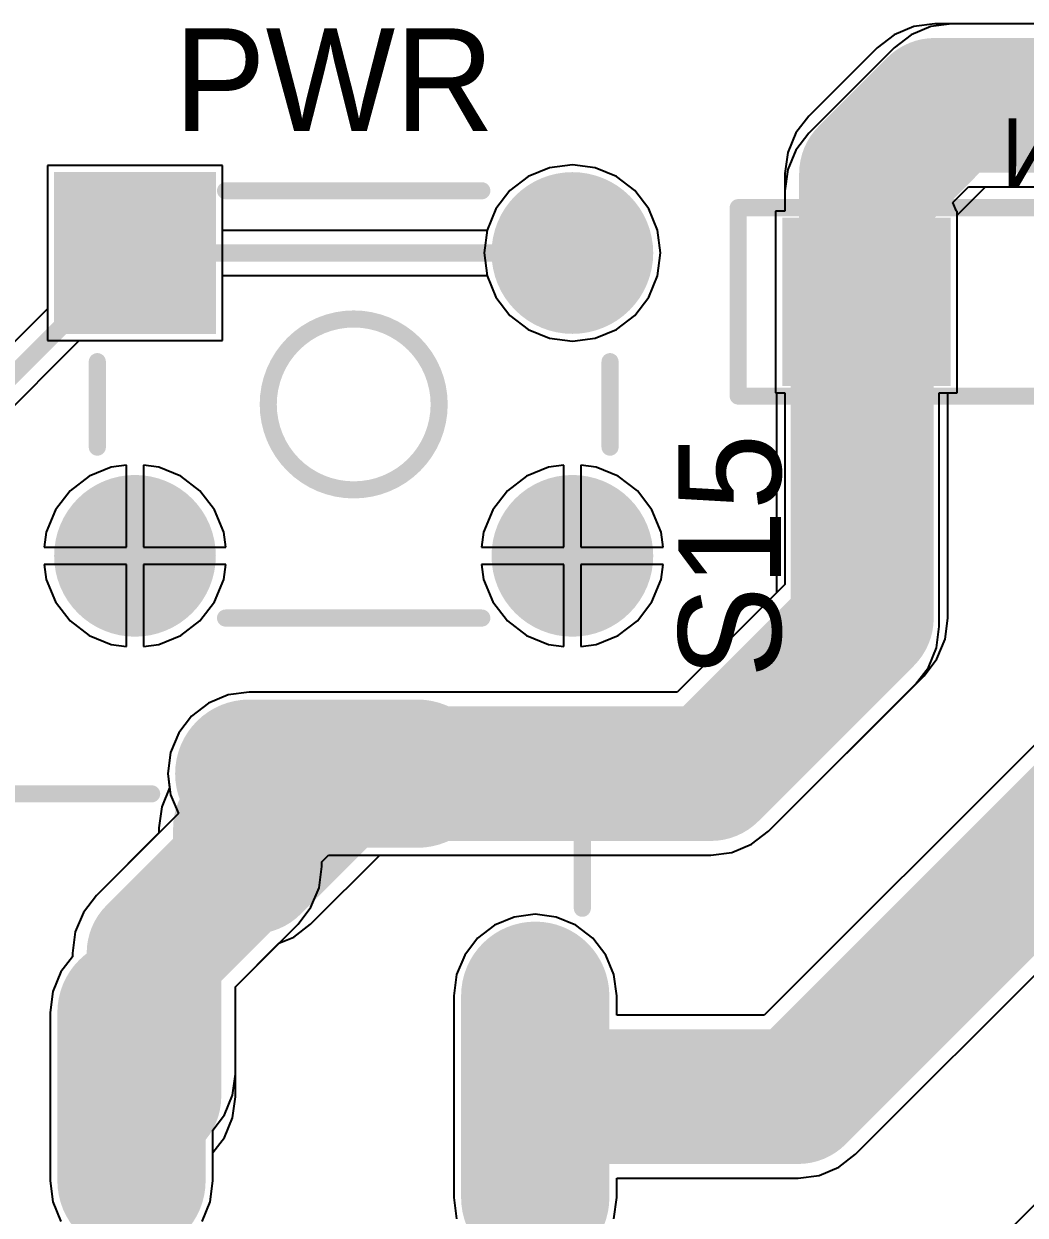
# Model space of a CAD drawing. Header units: millimetres. Extents: x -0.4 to 7.76, y -3.34 to 0.42.
# Drawn here: x 0.275 to 0.861, y -0.732 to -0.035 of the extents above; entities that cross this region are included whole.
import ezdxf

# ---------------------------------------------------------------- set-up
doc = ezdxf.new("R2010")
doc.units = ezdxf.units.MM
doc.header["$MEASUREMENT"] = 0
for name, color, linetype in [('BottomLayer', 5, 'Continuous'), ('BottomOverlay', 54, 'Continuous'), ('BottomSolder', 6, 'Continuous'), ('MultiLayer', 9, 'Continuous'), ('PadHoleLayer', 156, 'Continuous'), ('TopLayer', 1, 'Continuous'), ('TopOverlay', 2, 'Continuous'), ('TopSolder', 216, 'Continuous')]:
    doc.layers.add(name, color=color, linetype=linetype)

# ---------------------------------------------------------------- blocks, each defined once
blk = doc.blocks.new('PTS645SK50LFS_1')
at = {"layer": 'BottomLayer', "const_width": 0.0433071}
for points in [[(0.1062993, 0.0885827, 1), (0.1496063, 0.0885827, 1)], [(-0.1496102, -0.0885827, 1), (-0.1063032, -0.0885827, 1)], [(0.1063032, -0.0885827, 1), (0.1496102, -0.0885827, 1)]]:
    blk.add_lwpolyline(points, format="xyb", close=True, dxfattribs=at)
at = {"layer": 'BottomLayer'}
blk.add_solid([(-0.1712599, 0.0452756), (-0.0846457, 0.0452756), (-0.1712599, 0.1318898), (-0.0846457, 0.1318898)], dxfattribs=at)
at = {"layer": 'BottomSolder', "const_width": 0.0473071}
for points in [[(0.1042993, 0.0885827, 1), (0.1516063, 0.0885827, 1)], [(-0.1516102, -0.0885827, 1), (-0.1043032, -0.0885827, 1)], [(0.1043032, -0.0885827, 1), (0.1516102, -0.0885827, 1)]]:
    blk.add_lwpolyline(points, format="xyb", close=True, dxfattribs=at)
at = {"layer": 'BottomSolder'}
blk.add_solid([(-0.1752599, 0.0412756), (-0.0806457, 0.0412756), (-0.1752599, 0.1358898), (-0.0806457, 0.1358898)], dxfattribs=at)
at = {"layer": 'MultiLayer', "const_width": 0.0433071}
for points in [[(0.1062993, 0.0885827, 1), (0.1496063, 0.0885827, 1)], [(-0.1496102, -0.0885827, 1), (-0.1063032, -0.0885827, 1)], [(0.1063032, -0.0885827, 1), (0.1496102, -0.0885827, 1)]]:
    blk.add_lwpolyline(points, format="xyb", close=True, dxfattribs=at)
at = {"layer": 'MultiLayer'}
blk.add_solid([(-0.1712599, 0.0452756), (-0.0846457, 0.0452756), (-0.1712599, 0.1318898), (-0.0846457, 0.1318898)], dxfattribs=at)
at = {"layer": 'PadHoleLayer', "const_width": 0.019685}
for points in [[(-0.1377953, 0.0885827, 1), (-0.1181103, 0.0885827, 1)], [(0.1181103, 0.0885827, 1), (0.1377953, 0.0885827, 1)], [(-0.1377992, -0.0885827, 1), (-0.1181142, -0.0885827, 1)], [(0.1181142, -0.0885827, 1), (0.1377992, -0.0885827, 1)]]:
    blk.add_lwpolyline(points, format="xyb", close=True, dxfattribs=at)
at = {"layer": 'TopLayer', "const_width": 0.0433071}
for points in [[(0.1062993, 0.0885827, 1), (0.1496063, 0.0885827, 1)], [(-0.1496102, -0.0885827, 1), (-0.1063032, -0.0885827, 1)], [(0.1063032, -0.0885827, 1), (0.1496102, -0.0885827, 1)]]:
    blk.add_lwpolyline(points, format="xyb", close=True, dxfattribs=at)
at = {"layer": 'TopLayer'}
blk.add_solid([(-0.1712599, 0.0452756), (-0.0846457, 0.0452756), (-0.1712599, 0.1318898), (-0.0846457, 0.1318898)], dxfattribs=at)
at = {"layer": 'TopOverlay', "const_width": 0.01}
for points in [[(-0.0749803, 0.1250039), (0.0749803, 0.1250039)], [(-0.1499921, -0.0250079), (-0.1499921, 0.0250079)], [(0.1499921, -0.0250079), (0.1499921, 0.0250079)], [(-0.0749803, -0.1249803), (0.0749803, -0.1249803)]]:
    blk.add_lwpolyline(points, dxfattribs=at)
at = {"layer": 'TopOverlay'}
for points, const_width in [([(-0.0774803, 0.1250039, 1), (-0.0724803, 0.1250039, 1)], 0.005), ([(0.0724803, 0.1250039, 1), (0.0774803, 0.1250039, 1)], 0.005), ([(0.0500157, -1.18e-05, 1), (-0.0499843, -1.18e-05, 1)], 0.01), ([(-0.1524921, 0.0250079, 1), (-0.1474921, 0.0250079, 1)], 0.005), ([(0.1474921, 0.0250079, 1), (0.1524921, 0.0250079, 1)], 0.005), ([(-0.0524843, -1.18e-05, 1), (-0.0474843, -1.18e-05, 1)], 0.005), ([(0.0475157, -1.18e-05, 1), (0.0525157, -1.18e-05, 1)], 0.005), ([(-0.1524921, -0.0250079, 1), (-0.1474921, -0.0250079, 1)], 0.005), ([(0.1474921, -0.0250079, 1), (0.1524921, -0.0250079, 1)], 0.005), ([(-0.0774803, -0.1249803, 1), (-0.0724803, -0.1249803, 1)], 0.005), ([(0.0724803, -0.1249803, 1), (0.0774803, -0.1249803, 1)], 0.005)]:
    blk.add_lwpolyline(points, format="xyb", close=True, dxfattribs=dict(at, const_width=const_width))
at = {"layer": 'TopSolder', "const_width": 0.0473071}
for points in [[(0.1042993, 0.0885827, 1), (0.1516063, 0.0885827, 1)], [(-0.1516102, -0.0885827, 1), (-0.1043032, -0.0885827, 1)], [(0.1043032, -0.0885827, 1), (0.1516102, -0.0885827, 1)]]:
    blk.add_lwpolyline(points, format="xyb", close=True, dxfattribs=at)
at = {"layer": 'TopSolder'}
blk.add_solid([(-0.1752599, 0.0412756), (-0.0806457, 0.0412756), (-0.1752599, 0.1358898), (-0.0806457, 0.1358898)], dxfattribs=at)
blk = doc.blocks.new('PJ_050B_B_20')
at = {"layer": 'BottomLayer', "const_width": 0.0787402}
for points in [[(0.1811015, 0.1633892), (0.0826763, 0.1633892)], [(0.2500009, 0.0334683), (0.2500009, -0.0846419)], [(0.0137789, 0.0236258), (0.0137789, -0.0747994)]]:
    blk.add_lwpolyline(points, dxfattribs=at)
at = {"layer": 'BottomLayer'}
for points, const_width in [([(0.0629913, 0.1633892, 1), (0.1023613, 0.1633892, 1)], 0.0393701), ([(0.1614165, 0.1633892, 1), (0.2007865, 0.1633892, 1)], 0.0393701), ([(0.2303159, 0.0334683, 1), (0.2696859, 0.0334683, 1)], 0.0393701), ([(-0.0059061, 0.0236258, 1), (0.0334639, 0.0236258, 1)], 0.0393701), ([(-0.1811026, -0.0255868, 1), (-0.1220476, -0.0255868, 1)], 0.0590551), ([(-0.0059061, -0.0747994, 1), (0.0334639, -0.0747994, 1)], 0.0393701), ([(0.2303159, -0.0846419, 1), (0.2696859, -0.0846419, 1)], 0.0393701)]:
    blk.add_lwpolyline(points, format="xyb", close=True, dxfattribs=dict(at, const_width=const_width))
at = {"layer": 'BottomOverlay', "const_width": 0.01}
for points in [[(-0.2893691, 0.1515832), (0.0255789, 0.1515832)], [(-0.2893691, -0.2027588), (-0.2893691, 0.1515832)], [(0.2382089, 0.1515832), (0.2775629, 0.1515832)], [(0.2775629, 0.0846332), (0.2775629, 0.1515832)], [(0.2775629, -0.2027588), (0.2775629, -0.1358108)], [(-0.2893691, -0.2027588), (0.2775629, -0.2027588)]]:
    blk.add_lwpolyline(points, dxfattribs=at)
at = {"layer": 'BottomOverlay', "const_width": 0.005}
for points in [[(-0.2918691, 0.1515832, 1), (-0.2868691, 0.1515832, 1)], [(-0.2918691, 0.1515832, 1), (-0.2868691, 0.1515832, 1)], [(0.0230789, 0.1515832, 1), (0.0280789, 0.1515832, 1)], [(0.2357089, 0.1515832, 1), (0.2407089, 0.1515832, 1)], [(0.2750629, 0.1515832, 1), (0.2800629, 0.1515832, 1)], [(0.2750629, 0.1515832, 1), (0.2800629, 0.1515832, 1)], [(0.2750629, 0.0846332, 1), (0.2800629, 0.0846332, 1)], [(0.2750629, -0.1358108, 1), (0.2800629, -0.1358108, 1)], [(-0.2918691, -0.2027588, 1), (-0.2868691, -0.2027588, 1)], [(-0.2918691, -0.2027588, 1), (-0.2868691, -0.2027588, 1)], [(0.2750629, -0.2027588, 1), (0.2800629, -0.2027588, 1)], [(0.2750629, -0.2027588, 1), (0.2800629, -0.2027588, 1)]]:
    blk.add_lwpolyline(points, format="xyb", close=True, dxfattribs=at)
at = {"layer": 'BottomSolder', "const_width": 0.0867402}
for points in [[(0.1811015, 0.1633892), (0.0826763, 0.1633892)], [(0.2500009, 0.0334683), (0.2500009, -0.0846419)], [(0.0137789, 0.0236258), (0.0137789, -0.0747994)]]:
    blk.add_lwpolyline(points, dxfattribs=at)
at = {"layer": 'BottomSolder'}
for points, const_width in [([(0.0609913, 0.1633892, 1), (0.1043613, 0.1633892, 1)], 0.0433701), ([(0.1594165, 0.1633892, 1), (0.2027865, 0.1633892, 1)], 0.0433701), ([(0.2283159, 0.0334683, 1), (0.2716859, 0.0334683, 1)], 0.0433701), ([(-0.0079061, 0.0236258, 1), (0.0354639, 0.0236258, 1)], 0.0433701), ([(-0.1831026, -0.0255868, 1), (-0.1200476, -0.0255868, 1)], 0.0630551), ([(-0.0079061, -0.0747994, 1), (0.0354639, -0.0747994, 1)], 0.0433701), ([(0.2283159, -0.0846419, 1), (0.2716859, -0.0846419, 1)], 0.0433701)]:
    blk.add_lwpolyline(points, format="xyb", close=True, dxfattribs=dict(at, const_width=const_width))
at = {"layer": 'MultiLayer', "const_width": 0.0787402}
for points in [[(0.1811015, 0.1633892), (0.0826763, 0.1633892)], [(0.2500009, 0.0334683), (0.2500009, -0.0846419)], [(0.0137789, 0.0236258), (0.0137789, -0.0747994)]]:
    blk.add_lwpolyline(points, dxfattribs=at)
at = {"layer": 'MultiLayer'}
for points, const_width in [([(0.0629913, 0.1633892, 1), (0.1023613, 0.1633892, 1)], 0.0393701), ([(0.1614165, 0.1633892, 1), (0.2007865, 0.1633892, 1)], 0.0393701), ([(0.2303159, 0.0334683, 1), (0.2696859, 0.0334683, 1)], 0.0393701), ([(-0.0059061, 0.0236258, 1), (0.0334639, 0.0236258, 1)], 0.0393701), ([(-0.1811026, -0.0255868, 1), (-0.1220476, -0.0255868, 1)], 0.0590551), ([(-0.0059061, -0.0747994, 1), (0.0334639, -0.0747994, 1)], 0.0393701), ([(0.2303159, -0.0846419, 1), (0.2696859, -0.0846419, 1)], 0.0393701)]:
    blk.add_lwpolyline(points, format="xyb", close=True, dxfattribs=dict(at, const_width=const_width))
at = {"layer": 'PadHoleLayer'}
for points, const_width in [([(0.077755, 0.178153), (0.1860228, 0.178153), (0.1860228, 0.1486254), (0.077755, 0.1486254)], 0.0098425), ([(0.0088576, 0.0187045), (0.0187002, 0.0187045), (0.0187002, -0.0698781), (0.0088576, -0.0698781)], 0.0295276), ([(0.2450796, 0.0187045), (0.2549222, 0.0187045), (0.2549222, -0.0698781), (0.2450796, -0.0698781)], 0.0295276)]:
    blk.add_lwpolyline(points, close=True, dxfattribs=dict(at, const_width=const_width))
at = {"layer": 'PadHoleLayer', "const_width": 0.035433}
blk.add_lwpolyline([(-0.1692916, -0.0255868, 1), (-0.1338586, -0.0255868, 1)], format="xyb", close=True, dxfattribs=at)
at = {"layer": 'TopLayer', "const_width": 0.0787402}
for points in [[(0.1811015, 0.1633892), (0.0826763, 0.1633892)], [(0.2500009, 0.0334683), (0.2500009, -0.0846419)], [(0.0137789, 0.0236258), (0.0137789, -0.0747994)]]:
    blk.add_lwpolyline(points, dxfattribs=at)
at = {"layer": 'TopLayer'}
for points, const_width in [([(0.0629913, 0.1633892, 1), (0.1023613, 0.1633892, 1)], 0.0393701), ([(0.1614165, 0.1633892, 1), (0.2007865, 0.1633892, 1)], 0.0393701), ([(0.2303159, 0.0334683, 1), (0.2696859, 0.0334683, 1)], 0.0393701), ([(-0.0059061, 0.0236258, 1), (0.0334639, 0.0236258, 1)], 0.0393701), ([(-0.1811026, -0.0255868, 1), (-0.1220476, -0.0255868, 1)], 0.0590551), ([(-0.0059061, -0.0747994, 1), (0.0334639, -0.0747994, 1)], 0.0393701), ([(0.2303159, -0.0846419, 1), (0.2696859, -0.0846419, 1)], 0.0393701)]:
    blk.add_lwpolyline(points, format="xyb", close=True, dxfattribs=dict(at, const_width=const_width))
at = {"layer": 'TopSolder', "const_width": 0.0867402}
for points in [[(0.1811015, 0.1633892), (0.0826763, 0.1633892)], [(0.2500009, 0.0334683), (0.2500009, -0.0846419)], [(0.0137789, 0.0236258), (0.0137789, -0.0747994)]]:
    blk.add_lwpolyline(points, dxfattribs=at)
at = {"layer": 'TopSolder'}
for points, const_width in [([(0.0609913, 0.1633892, 1), (0.1043613, 0.1633892, 1)], 0.0433701), ([(0.1594165, 0.1633892, 1), (0.2027865, 0.1633892, 1)], 0.0433701), ([(0.2283159, 0.0334683, 1), (0.2716859, 0.0334683, 1)], 0.0433701), ([(-0.0079061, 0.0236258, 1), (0.0354639, 0.0236258, 1)], 0.0433701), ([(-0.1831026, -0.0255868, 1), (-0.1200476, -0.0255868, 1)], 0.0630551), ([(-0.0079061, -0.0747994, 1), (0.0354639, -0.0747994, 1)], 0.0433701), ([(0.2283159, -0.0846419, 1), (0.2716859, -0.0846419, 1)], 0.0433701)]:
    blk.add_lwpolyline(points, format="xyb", close=True, dxfattribs=dict(at, const_width=const_width))
blk = doc.blocks.new('JX2_B_32')
at = {"layer": 'BottomLayer', "const_width": 0.0452756}
blk.add_lwpolyline([(0.0523615, -7e-07, 1), (0.0976371, -7e-07, 1)], format="xyb", close=True, dxfattribs=at)
at = {"layer": 'BottomLayer'}
blk.add_solid([(-0.1202763, -0.0452763), (-0.0297251, -0.0452763), (-0.1202763, 0.0452749), (-0.0297251, 0.0452749)], dxfattribs=at)
at = {"layer": 'BottomOverlay', "const_width": 0.01}
for points in [[(-0.1500007, 0.0551173), (0.1499993, 0.0551173)], [(-0.1500007, -0.0551187), (-0.1500007, 0.0551173)], [(0.1499993, -0.0551187), (0.1499993, 0.0551173)], [(-0.1500007, -0.0551187), (0.1499993, -0.0551187)]]:
    blk.add_lwpolyline(points, dxfattribs=at)
at = {"layer": 'BottomOverlay', "const_width": 0.005}
for points in [[(-0.1525007, 0.0551173, 1), (-0.1475007, 0.0551173, 1)], [(-0.1525007, 0.0551173, 1), (-0.1475007, 0.0551173, 1)], [(0.1474993, 0.0551173, 1), (0.1524993, 0.0551173, 1)], [(0.1474993, 0.0551173, 1), (0.1524993, 0.0551173, 1)], [(-0.1525007, -0.0551187, 1), (-0.1475007, -0.0551187, 1)], [(-0.1525007, -0.0551187, 1), (-0.1475007, -0.0551187, 1)], [(0.1474993, -0.0551187, 1), (0.1524993, -0.0551187, 1)], [(0.1474993, -0.0551187, 1), (0.1524993, -0.0551187, 1)]]:
    blk.add_lwpolyline(points, format="xyb", close=True, dxfattribs=at)
at = {"layer": 'BottomSolder', "const_width": 0.0492756}
blk.add_lwpolyline([(0.0503615, -7e-07, 1), (0.0996371, -7e-07, 1)], format="xyb", close=True, dxfattribs=at)
at = {"layer": 'BottomSolder'}
blk.add_solid([(-0.1242763, -0.0492763), (-0.0257251, -0.0492763), (-0.1242763, 0.0492749), (-0.0257251, 0.0492749)], dxfattribs=at)
at = {"layer": 'MultiLayer', "const_width": 0.0452756}
blk.add_lwpolyline([(0.0523615, -7e-07, 1), (0.0976371, -7e-07, 1)], format="xyb", close=True, dxfattribs=at)
at = {"layer": 'MultiLayer'}
blk.add_solid([(-0.1202763, -0.0452763), (-0.0297251, -0.0452763), (-0.1202763, 0.0452749), (-0.0297251, 0.0452749)], dxfattribs=at)
at = {"layer": 'PadHoleLayer', "const_width": 0.0255905}
for points in [[(-0.087796, -7e-07, 1), (-0.0622054, -7e-07, 1)], [(0.062204, -7e-07, 1), (0.0877946, -7e-07, 1)]]:
    blk.add_lwpolyline(points, format="xyb", close=True, dxfattribs=at)
at = {"layer": 'TopLayer', "const_width": 0.0452756}
blk.add_lwpolyline([(0.0523615, -7e-07, 1), (0.0976371, -7e-07, 1)], format="xyb", close=True, dxfattribs=at)
at = {"layer": 'TopLayer'}
blk.add_solid([(-0.1202763, -0.0452763), (-0.0297251, -0.0452763), (-0.1202763, 0.0452749), (-0.0297251, 0.0452749)], dxfattribs=at)
at = {"layer": 'TopSolder', "const_width": 0.0492756}
blk.add_lwpolyline([(0.0503615, -7e-07, 1), (0.0996371, -7e-07, 1)], format="xyb", close=True, dxfattribs=at)
at = {"layer": 'TopSolder'}
blk.add_solid([(-0.1242763, -0.0492763), (-0.0257251, -0.0492763), (-0.1242763, 0.0492749), (-0.0257251, 0.0492749)], dxfattribs=at)

msp = doc.modelspace()

# ---------------------------------------------------------------- linework, layer by layer
at = {"layer": 'BottomLayer'}
for p, q in [((0.7839064, -0.0414095), (0.7740374, -0.0489823)), ((0.7953991, -0.0366491), (0.7839064, -0.0414095)), ((0.8077323, -0.0350254), (0.7953991, -0.0366491)), ((1.0665509, -0.0350254), (0.8077323, -0.0350254)), ((0.7740374, -0.0489823), (0.7340374, -0.0889823)), ((0.7340374, -0.0889823), (0.7264646, -0.0988513)), ((0.7264646, -0.0988513), (0.7217042, -0.110344)), ((0.7217042, -0.110344), (0.7200805, -0.1226772)), ((0.3909606, -0.1179134), (0.2885984, -0.1179134)), ((0.2885984, -0.1179134), (0.2885984, -0.2017124)), ((0.3909606, -0.1559683), (0.3909606, -0.1179134)), ((0.5956851, -0.1174718), (0.5823242, -0.1192308)), ((0.609046, -0.1192308), (0.5956851, -0.1174718)), ((0.5698737, -0.1243879), (0.5591823, -0.1325917)), ((0.5823242, -0.1192308), (0.5698737, -0.1243879)), ((0.6214965, -0.1243879), (0.609046, -0.1192308)), ((0.6321879, -0.1325917), (0.6214965, -0.1243879)), ((0.7200805, -0.1226772), (0.7200805, -0.1445283)), ((0.818271, -0.1395283), (0.8274703, -0.130329)), ((0.8274703, -0.130329), (1.0468129, -0.130329)), ((0.5591823, -0.1325917), (0.5509785, -0.1432831)), ((0.6403917, -0.1432831), (0.6321879, -0.1325917)), ((0.5509785, -0.1432831), (0.5458214, -0.1557336)), ((0.6455488, -0.1557336), (0.6403917, -0.1432831)), ((0.7200805, -0.1445283), (0.714582, -0.1445283)), ((0.714582, -0.1445283), (0.714582, -0.2508275)), ((0.8203421, -0.1445283), (0.818271, -0.1395283)), ((0.8208812, -0.1445283), (0.8203421, -0.1445283)), ((0.8208812, -0.2508275), (0.8208812, -0.1445283)), ((0.5457905, -0.1559683), (0.3909606, -0.1559683)), ((0.5458214, -0.1557336), (0.5457905, -0.1559683)), ((0.6473078, -0.1690945), (0.6455488, -0.1557336)), ((0.6455488, -0.1824554), (0.6473078, -0.1690945)), ((0.3909606, -0.2202756), (0.3909606, -0.1822207)), ((0.3909606, -0.1822207), (0.5457905, -0.1822207)), ((0.5457905, -0.1822207), (0.5458214, -0.1824554)), ((0.5458214, -0.1824554), (0.5509785, -0.1949059)), ((0.6403917, -0.1949059), (0.6455488, -0.1824554)), ((0.5509785, -0.1949059), (0.5591823, -0.2055973)), ((0.6321879, -0.2055973), (0.6403917, -0.1949059)), ((0.2885984, -0.2017124), (0.0684507, -0.4218601)), ((0.5591823, -0.2055973), (0.5698737, -0.2138011)), ((0.6214965, -0.2138011), (0.6321879, -0.2055973)), ((0.5698737, -0.2138011), (0.5823242, -0.2189582)), ((0.609046, -0.2189582), (0.6214965, -0.2138011)), ((0.0908585, -0.4365787), (0.3071616, -0.2202756)), ((0.3071616, -0.2202756), (0.3909606, -0.2202756)), ((0.5823242, -0.2189582), (0.5956851, -0.2207172)), ((0.5956851, -0.2207172), (0.609046, -0.2189582)), ((0.714582, -0.2508275), (0.7200798, -0.2508275)), ((0.7200798, -0.2508275), (0.7200798, -0.3629399)), ((0.8153834, -0.3826779), (0.8153834, -0.2508275)), ((0.8153834, -0.2508275), (0.8208812, -0.2508275)), ((0.3128921, -0.2996962), (0.3017565, -0.3082408)), ((0.3258597, -0.2943249), (0.3128921, -0.2996962)), ((0.3347756, -0.2931511), (0.3258597, -0.2943249)), ((0.3347756, -0.3412599), (0.3347756, -0.2931511)), ((0.3536915, -0.2943249), (0.3447756, -0.2931511)), ((0.3447756, -0.2931511), (0.3447756, -0.3412599)), ((0.3666591, -0.2996962), (0.3536915, -0.2943249)), ((0.3777947, -0.3082408), (0.3666591, -0.2996962)), ((0.5688055, -0.2996962), (0.5576699, -0.3082408)), ((0.5817731, -0.2943249), (0.5688055, -0.2996962)), ((0.590689, -0.2931511), (0.5817731, -0.2943249)), ((0.590689, -0.3412599), (0.590689, -0.2931511)), ((0.6096049, -0.2943249), (0.600689, -0.2931511)), ((0.600689, -0.2931511), (0.600689, -0.3412599)), ((0.6225725, -0.2996962), (0.6096049, -0.2943249)), ((0.6337081, -0.3082408), (0.6225725, -0.2996962)), ((0.3017565, -0.3082408), (0.2932119, -0.3193763)), ((0.3863393, -0.3193763), (0.3777947, -0.3082408)), ((0.5576699, -0.3082408), (0.5491253, -0.3193763)), ((0.6422527, -0.3193763), (0.6337081, -0.3082408)), ((0.2932119, -0.3193763), (0.2878406, -0.332344)), ((0.3917106, -0.332344), (0.3863393, -0.3193763)), ((0.5491253, -0.3193763), (0.543754, -0.332344)), ((0.647624, -0.332344), (0.6422527, -0.3193763)), ((0.2878406, -0.332344), (0.2866668, -0.3412599)), ((0.3928844, -0.3412599), (0.3917106, -0.332344)), ((0.543754, -0.332344), (0.5425802, -0.3412599)), ((0.6487978, -0.3412599), (0.647624, -0.332344)), ((0.2866668, -0.3412599), (0.3347756, -0.3412599)), ((0.3447756, -0.3412599), (0.3928844, -0.3412599)), ((0.5425802, -0.3412599), (0.590689, -0.3412599)), ((0.600689, -0.3412599), (0.6487978, -0.3412599)), ((0.3347756, -0.3512599), (0.2866668, -0.3512599)), ((0.2866668, -0.3512599), (0.2878406, -0.3601758)), ((0.3347756, -0.3993687), (0.3347756, -0.3512599)), ((0.3928844, -0.3512599), (0.3447756, -0.3512599)), ((0.3447756, -0.3512599), (0.3447756, -0.3993687)), ((0.3917106, -0.3601758), (0.3928844, -0.3512599)), ((0.590689, -0.3512599), (0.5425802, -0.3512599)), ((0.5425802, -0.3512599), (0.543754, -0.3601758)), ((0.590689, -0.3993687), (0.590689, -0.3512599)), ((0.6487978, -0.3512599), (0.600689, -0.3512599)), ((0.600689, -0.3512599), (0.600689, -0.3993687)), ((0.647624, -0.3601758), (0.6487978, -0.3512599)), ((0.2878406, -0.3601758), (0.2932119, -0.3731435)), ((0.3863393, -0.3731435), (0.3917106, -0.3601758)), ((0.543754, -0.3601758), (0.5491253, -0.3731435)), ((0.6422527, -0.3731435), (0.647624, -0.3601758)), ((0.7200798, -0.3629399), (0.6569703, -0.4260494)), ((0.2932119, -0.3731435), (0.3017565, -0.384279)), ((0.3777947, -0.384279), (0.3863393, -0.3731435)), ((0.5491253, -0.3731435), (0.5576699, -0.384279)), ((0.6337081, -0.384279), (0.6422527, -0.3731435)), ((0.8137597, -0.3950111), (0.8153834, -0.3826779)), ((0.3017565, -0.384279), (0.3128921, -0.3928236)), ((0.3666591, -0.3928236), (0.3777947, -0.384279)), ((0.5576699, -0.384279), (0.5688055, -0.3928236)), ((0.6225725, -0.3928236), (0.6337081, -0.384279)), ((0.3128921, -0.3928236), (0.3258597, -0.3981949)), ((0.3536915, -0.3981949), (0.3666591, -0.3928236)), ((0.5688055, -0.3928236), (0.5817731, -0.3981949)), ((0.6096049, -0.3981949), (0.6225725, -0.3928236)), ((0.8089993, -0.4065038), (0.8137597, -0.3950111)), ((0.3258597, -0.3981949), (0.3347756, -0.3993687)), ((0.3447756, -0.3993687), (0.3536915, -0.3981949)), ((0.5817731, -0.3981949), (0.590689, -0.3993687)), ((0.600689, -0.3993687), (0.6096049, -0.3981949)), ((0.8014265, -0.4163728), (0.8089993, -0.4065038)), ((0.7104032, -0.5073961), (0.8014265, -0.4163728)), ((0.3942965, -0.4276731), (0.3828038, -0.4324335)), ((0.4066297, -0.4260494), (0.3942965, -0.4276731)), ((0.6569703, -0.4260494), (0.4066297, -0.4260494)), ((0.3828038, -0.4324335), (0.3729348, -0.4400063)), ((0.3729348, -0.4400063), (0.365362, -0.4498753)), ((0.365362, -0.4498753), (0.3606016, -0.461368)), ((0.8700805, -0.4529392), (0.7079943, -0.6150254)), ((0.3606016, -0.461368), (0.3589779, -0.4737012)), ((0.3589779, -0.4737012), (0.3600657, -0.4819641)), ((0.3600657, -0.4819641), (0.3554441, -0.4931218)), ((0.3554441, -0.4931218), (0.3538204, -0.505455)), ((0.3538204, -0.5083333), (0.3171902, -0.5449635)), ((0.3538204, -0.505455), (0.3538204, -0.5083333)), ((0.7005342, -0.5149689), (0.7104032, -0.5073961)), ((0.7614272, -0.6963721), (0.9514272, -0.5063721)), ((0.6890415, -0.5197293), (0.7005342, -0.5149689)), ((0.449124, -0.525193), (0.452964, -0.521353)), ((0.452964, -0.521353), (0.6767083, -0.521353)), ((0.6767083, -0.521353), (0.6890415, -0.5197293)), ((0.4475004, -0.5404045), (0.449124, -0.5280713)), ((0.449124, -0.5280713), (0.449124, -0.525193)), ((0.4427399, -0.5518972), (0.4475004, -0.5404045)), ((0.3171902, -0.5449635), (0.3096174, -0.5548325)), ((0.3096174, -0.5548325), (0.304857, -0.5663252)), ((0.4351671, -0.5617662), (0.4427399, -0.5518972)), ((0.5739543, -0.5559703), (0.5616211, -0.557594)), ((0.5862875, -0.557594), (0.5739543, -0.5559703)), ((0.3985369, -0.5983964), (0.4351671, -0.5617662)), ((0.5501284, -0.5623544), (0.5402594, -0.5699272)), ((0.5616211, -0.557594), (0.5501284, -0.5623544)), ((0.5977802, -0.5623544), (0.5862875, -0.557594)), ((0.6076492, -0.5699272), (0.5977802, -0.5623544)), ((0.304857, -0.5663252), (0.3032333, -0.5786584)), ((0.5402594, -0.5699272), (0.5326866, -0.5797962)), ((0.615222, -0.5797962), (0.6076492, -0.5699272)), ((0.3032333, -0.5808176), (0.2964646, -0.5896387)), ((0.3032333, -0.5786584), (0.3032333, -0.5808176)), ((0.5326866, -0.5797962), (0.5279262, -0.5912889)), ((0.6199824, -0.5912889), (0.615222, -0.5797962)), ((0.2964646, -0.5896387), (0.2917042, -0.6011314)), ((0.5279262, -0.5912889), (0.5263025, -0.6036221)), ((0.6216061, -0.6036221), (0.6199824, -0.5912889)), ((0.3985369, -0.6495244), (0.3985369, -0.5983964)), ((0.2917042, -0.6011314), (0.2900805, -0.6134646)), ((0.5263025, -0.6036221), (0.5263025, -0.7217323)), ((0.6216061, -0.6150254), (0.6216061, -0.6036221)), ((0.2900805, -0.6134646), (0.2900805, -0.7118898)), ((0.7079943, -0.6150254), (0.6216061, -0.6150254)), ((0.3969132, -0.6618576), (0.3985369, -0.6495244)), ((0.9384505, -0.6533957), (0.7894213, -0.802425)), ((0.3921528, -0.6733503), (0.3969132, -0.6618576)), ((0.3853841, -0.6821714), (0.3921528, -0.6733503)), ((0.3853841, -0.7118898), (0.3853841, -0.6821714)), ((0.7515582, -0.7039449), (0.7614272, -0.6963721)), ((0.6216061, -0.7217323), (0.6216061, -0.710329)), ((0.6216061, -0.710329), (0.7277323, -0.710329)), ((0.7277323, -0.710329), (0.7400655, -0.7087053)), ((0.7400655, -0.7087053), (0.7515582, -0.7039449)), ((0.2900805, -0.7118898), (0.2917042, -0.724223)), ((0.3837604, -0.724223), (0.3853841, -0.7118898)), ((0.2917042, -0.724223), (0.2964646, -0.7357157)), ((0.379, -0.7357157), (0.3837604, -0.724223)), ((0.5263025, -0.7217323), (0.5279262, -0.7340655)), ((0.6199824, -0.7340655), (0.6216061, -0.7217323))]:
    msp.add_line(p, q, dxfattribs=at)
for points, const_width in [([(0.7677323, -0.1226772), (0.8077323, -0.0826772)], 0.0787402), ([(0.8077323, -0.0826772), (1.0665509, -0.0826772)], 0.0787402), ([(0.7677323, -0.2076765), (0.7677323, -0.1226772)], 0.0787402), ([(0.0777323, -0.4311417), (0.3397795, -0.1690945)], 0.01), ([(0.3397795, -0.1690945), (0.5956851, -0.1690945)], 0.01), ([(0.7677316, -0.2076772), (0.7677323, -0.2076765)], 0.0787402), ([(0.7677316, -0.3826779), (0.7677316, -0.2076772)], 0.0787402), ([(0.6767083, -0.4737012), (0.7677316, -0.3826779)], 0.0787402), ([(0.4014722, -0.505455), (0.433226, -0.4737012)], 0.0787402), ([(0.433226, -0.4737012), (0.4558423, -0.4737012)], 0.0787402), ([(0.4558423, -0.4737012), (0.6767083, -0.4737012)], 0.0787402), ([(0.7277323, -0.6626772), (0.9177323, -0.4726772)], 0.0787402), ([(0.4014722, -0.5280713), (0.4014722, -0.505455)], 0.0787402), ([(0.3508851, -0.5786584), (0.4014722, -0.5280713)], 0.0787402), ([(0.3508851, -0.6495244), (0.3508851, -0.5786584)], 0.0787402), ([(0.3377323, -0.6626772), (0.3508851, -0.6495244)], 0.0787402), ([(0.5739543, -0.6626772), (0.7277323, -0.6626772)], 0.0787402)]:
    msp.add_lwpolyline(points, dxfattribs=dict(at, const_width=const_width))
for points, const_width in [([(0.7880473, -0.0826772, 1), (0.8274173, -0.0826772, 1)], 0.0393701), ([(0.7880473, -0.0826772, 1), (0.8274173, -0.0826772, 1)], 0.0393701), ([(0.7480473, -0.1226772, 1), (0.7874173, -0.1226772, 1)], 0.0393701), ([(0.7480473, -0.1226772, 1), (0.7874173, -0.1226772, 1)], 0.0393701), ([(0.3372795, -0.1690945, 1), (0.3422795, -0.1690945, 1)], 0.005), ([(0.3372795, -0.1690945, 1), (0.3422795, -0.1690945, 1)], 0.005), ([(0.5931851, -0.1690945, 1), (0.5981851, -0.1690945, 1)], 0.005), ([(0.7480466, -0.2076772, 1), (0.7874166, -0.2076772, 1)], 0.0393701), ([(0.7480466, -0.2076772, 1), (0.7874166, -0.2076772, 1)], 0.0393701), ([(0.7480473, -0.2076765, 1), (0.7874173, -0.2076765, 1)], 0.0393701), ([(0.7480473, -0.2076765, 1), (0.7874173, -0.2076765, 1)], 0.0393701), ([(0.7480466, -0.3826779, 1), (0.7874166, -0.3826779, 1)], 0.0393701), ([(0.7480466, -0.3826779, 1), (0.7874166, -0.3826779, 1)], 0.0393701), ([(0.413541, -0.4737012, 1), (0.452911, -0.4737012, 1)], 0.0393701), ([(0.413541, -0.4737012, 1), (0.452911, -0.4737012, 1)], 0.0393701), ([(0.4361573, -0.4737012, 1), (0.4755273, -0.4737012, 1)], 0.0393701), ([(0.4361573, -0.4737012, 1), (0.4755273, -0.4737012, 1)], 0.0393701), ([(0.6570233, -0.4737012, 1), (0.6963933, -0.4737012, 1)], 0.0393701), ([(0.6570233, -0.4737012, 1), (0.6963933, -0.4737012, 1)], 0.0393701), ([(0.3817872, -0.505455, 1), (0.4211572, -0.505455, 1)], 0.0393701), ([(0.3817872, -0.505455, 1), (0.4211572, -0.505455, 1)], 0.0393701), ([(0.3817872, -0.5280713, 1), (0.4211572, -0.5280713, 1)], 0.0393701), ([(0.3817872, -0.5280713, 1), (0.4211572, -0.5280713, 1)], 0.0393701), ([(0.3312001, -0.5786584, 1), (0.3705701, -0.5786584, 1)], 0.0393701), ([(0.3312001, -0.5786584, 1), (0.3705701, -0.5786584, 1)], 0.0393701), ([(0.3312001, -0.6495244, 1), (0.3705701, -0.6495244, 1)], 0.0393701), ([(0.3312001, -0.6495244, 1), (0.3705701, -0.6495244, 1)], 0.0393701), ([(0.3180473, -0.6626772, 1), (0.3574173, -0.6626772, 1)], 0.0393701), ([(0.5542693, -0.6626772, 1), (0.5936393, -0.6626772, 1)], 0.0393701), ([(0.7080473, -0.6626772, 1), (0.7474173, -0.6626772, 1)], 0.0393701), ([(0.7080473, -0.6626772, 1), (0.7474173, -0.6626772, 1)], 0.0393701)]:
    msp.add_lwpolyline(points, format="xyb", close=True, dxfattribs=dict(at, const_width=const_width))
at = {"layer": 'TopLayer'}
for p, q in [((0.7939064, -0.0414095), (0.7840374, -0.0489823)), ((0.8053991, -0.0366491), (0.7939064, -0.0414095)), ((0.8177323, -0.0350254), (0.8053991, -0.0366491)), ((1.0665509, -0.0350254), (0.8177323, -0.0350254)), ((0.7840374, -0.0489823), (0.7340374, -0.0989823)), ((0.7340374, -0.0989823), (0.7264646, -0.1088513)), ((0.7264646, -0.1088513), (0.7217042, -0.120344)), ((0.3909606, -0.1179134), (0.2885984, -0.1179134)), ((0.2885984, -0.1179134), (0.2885984, -0.2202756)), ((0.3909606, -0.2202756), (0.3909606, -0.1179134)), ((0.5956851, -0.1174718), (0.5823242, -0.1192308)), ((0.609046, -0.1192308), (0.5956851, -0.1174718)), ((0.5698737, -0.1243879), (0.5591823, -0.1325917)), ((0.5823242, -0.1192308), (0.5698737, -0.1243879)), ((0.6214965, -0.1243879), (0.609046, -0.1192308)), ((0.6321879, -0.1325917), (0.6214965, -0.1243879)), ((0.7217042, -0.120344), (0.7200805, -0.1326772)), ((0.8208812, -0.1469181), (0.8374703, -0.130329)), ((0.8374703, -0.130329), (1.0468129, -0.130329)), ((0.5591823, -0.1325917), (0.5509785, -0.1432831)), ((0.6403917, -0.1432831), (0.6321879, -0.1325917)), ((0.7200805, -0.1326772), (0.7200805, -0.1445283)), ((0.5509785, -0.1432831), (0.5458214, -0.1557336)), ((0.6455488, -0.1557336), (0.6403917, -0.1432831)), ((0.7200805, -0.1445283), (0.714582, -0.1445283)), ((0.714582, -0.1445283), (0.714582, -0.2508275)), ((0.8208812, -0.2508275), (0.8208812, -0.1469181)), ((0.5458214, -0.1557336), (0.5440624, -0.1690945)), ((0.6473078, -0.1690945), (0.6455488, -0.1557336)), ((0.5440624, -0.1690945), (0.5458214, -0.1824554)), ((0.6455488, -0.1824554), (0.6473078, -0.1690945)), ((0.5458214, -0.1824554), (0.5509785, -0.1949059)), ((0.6403917, -0.1949059), (0.6455488, -0.1824554)), ((0.5509785, -0.1949059), (0.5591823, -0.2055973)), ((0.6321879, -0.2055973), (0.6403917, -0.1949059)), ((0.5591823, -0.2055973), (0.5698737, -0.2138011)), ((0.6214965, -0.2138011), (0.6321879, -0.2055973)), ((0.5698737, -0.2138011), (0.5823242, -0.2189582)), ((0.609046, -0.2189582), (0.6214965, -0.2138011)), ((0.2885984, -0.2202756), (0.3909606, -0.2202756)), ((0.5823242, -0.2189582), (0.5956851, -0.2207172)), ((0.5956851, -0.2207172), (0.609046, -0.2189582)), ((0.714582, -0.2508275), (0.7150805, -0.2508275)), ((0.7150805, -0.2508275), (0.7150805, -0.3679392)), ((0.8103841, -0.3876772), (0.8103841, -0.2508275)), ((0.8103841, -0.2508275), (0.8208812, -0.2508275)), ((0.3128921, -0.2996962), (0.3017565, -0.3082408)), ((0.3258597, -0.2943249), (0.3128921, -0.2996962)), ((0.3347756, -0.2931511), (0.3258597, -0.2943249)), ((0.3347756, -0.3412599), (0.3347756, -0.2931511)), ((0.3536915, -0.2943249), (0.3447756, -0.2931511)), ((0.3447756, -0.2931511), (0.3447756, -0.3412599)), ((0.3666591, -0.2996962), (0.3536915, -0.2943249)), ((0.3777947, -0.3082408), (0.3666591, -0.2996962)), ((0.5688055, -0.2996962), (0.5576699, -0.3082408)), ((0.5817731, -0.2943249), (0.5688055, -0.2996962)), ((0.590689, -0.2931511), (0.5817731, -0.2943249)), ((0.590689, -0.3412599), (0.590689, -0.2931511)), ((0.6096049, -0.2943249), (0.600689, -0.2931511)), ((0.600689, -0.2931511), (0.600689, -0.3412599)), ((0.6225725, -0.2996962), (0.6096049, -0.2943249)), ((0.6337081, -0.3082408), (0.6225725, -0.2996962)), ((0.3017565, -0.3082408), (0.2932119, -0.3193763)), ((0.3863393, -0.3193763), (0.3777947, -0.3082408)), ((0.5576699, -0.3082408), (0.5491253, -0.3193763)), ((0.6422527, -0.3193763), (0.6337081, -0.3082408)), ((0.2932119, -0.3193763), (0.2878406, -0.332344)), ((0.3917106, -0.332344), (0.3863393, -0.3193763)), ((0.5491253, -0.3193763), (0.543754, -0.332344)), ((0.647624, -0.332344), (0.6422527, -0.3193763)), ((0.2878406, -0.332344), (0.2866668, -0.3412599)), ((0.3928844, -0.3412599), (0.3917106, -0.332344)), ((0.543754, -0.332344), (0.5425802, -0.3412599)), ((0.6487978, -0.3412599), (0.647624, -0.332344)), ((0.2866668, -0.3412599), (0.3347756, -0.3412599)), ((0.3447756, -0.3412599), (0.3928844, -0.3412599)), ((0.5425802, -0.3412599), (0.590689, -0.3412599)), ((0.600689, -0.3412599), (0.6487978, -0.3412599)), ((0.3347756, -0.3512599), (0.2866668, -0.3512599)), ((0.2866668, -0.3512599), (0.2878406, -0.3601758)), ((0.3347756, -0.3993687), (0.3347756, -0.3512599)), ((0.3928844, -0.3512599), (0.3447756, -0.3512599)), ((0.3447756, -0.3512599), (0.3447756, -0.3993687)), ((0.3917106, -0.3601758), (0.3928844, -0.3512599)), ((0.590689, -0.3512599), (0.5425802, -0.3512599)), ((0.5425802, -0.3512599), (0.543754, -0.3601758)), ((0.590689, -0.3993687), (0.590689, -0.3512599)), ((0.6487978, -0.3512599), (0.600689, -0.3512599)), ((0.600689, -0.3512599), (0.600689, -0.3993687)), ((0.647624, -0.3601758), (0.6487978, -0.3512599)), ((0.2878406, -0.3601758), (0.2932119, -0.3731435)), ((0.3863393, -0.3731435), (0.3917106, -0.3601758)), ((0.543754, -0.3601758), (0.5491253, -0.3731435)), ((0.6422527, -0.3731435), (0.647624, -0.3601758)), ((0.7150805, -0.3679392), (0.6569703, -0.4260494)), ((0.2932119, -0.3731435), (0.3017565, -0.384279)), ((0.3777947, -0.384279), (0.3863393, -0.3731435)), ((0.5491253, -0.3731435), (0.5576699, -0.384279)), ((0.6337081, -0.384279), (0.6422527, -0.3731435)), ((0.3017565, -0.384279), (0.3128921, -0.3928236)), ((0.3666591, -0.3928236), (0.3777947, -0.384279)), ((0.5576699, -0.384279), (0.5688055, -0.3928236)), ((0.6225725, -0.3928236), (0.6337081, -0.384279)), ((0.8087604, -0.4000104), (0.8103841, -0.3876772)), ((0.3128921, -0.3928236), (0.3258597, -0.3981949)), ((0.3536915, -0.3981949), (0.3666591, -0.3928236)), ((0.5688055, -0.3928236), (0.5817731, -0.3981949)), ((0.6096049, -0.3981949), (0.6225725, -0.3928236)), ((0.3258597, -0.3981949), (0.3347756, -0.3993687)), ((0.3447756, -0.3993687), (0.3536915, -0.3981949)), ((0.5817731, -0.3981949), (0.590689, -0.3993687)), ((0.600689, -0.3993687), (0.6096049, -0.3981949)), ((0.804, -0.4115031), (0.8087604, -0.4000104)), ((0.7964272, -0.4213721), (0.804, -0.4115031)), ((0.7104032, -0.5073961), (0.7964272, -0.4213721)), ((0.3942965, -0.4276731), (0.3828038, -0.4324335)), ((0.4066297, -0.4260494), (0.3942965, -0.4276731)), ((0.6569703, -0.4260494), (0.4066297, -0.4260494)), ((0.3828038, -0.4324335), (0.3729348, -0.4400063)), ((0.3729348, -0.4400063), (0.365362, -0.4498753)), ((0.365362, -0.4498753), (0.3606016, -0.461368)), ((0.8700805, -0.4529392), (0.7079943, -0.6150254)), ((0.3606016, -0.461368), (0.3589779, -0.4737012)), ((0.3589779, -0.4737012), (0.3606016, -0.4860344)), ((0.3606016, -0.4860344), (0.3651466, -0.4970071)), ((0.3651466, -0.4970071), (0.3171902, -0.5449635)), ((0.7005342, -0.5149689), (0.7104032, -0.5073961)), ((0.7614272, -0.6963721), (0.9514272, -0.5063721)), ((0.6890415, -0.5197293), (0.7005342, -0.5149689)), ((0.4425508, -0.5617662), (0.482964, -0.521353)), ((0.482964, -0.521353), (0.6767083, -0.521353)), ((0.6767083, -0.521353), (0.6890415, -0.5197293)), ((0.3171902, -0.5449635), (0.3096174, -0.5548325)), ((0.3096174, -0.5548325), (0.304857, -0.5663252)), ((0.5739543, -0.5559703), (0.5616211, -0.557594)), ((0.5862875, -0.557594), (0.5739543, -0.5559703)), ((0.4326818, -0.569339), (0.4425508, -0.5617662)), ((0.5501284, -0.5623544), (0.5402594, -0.5699272)), ((0.5616211, -0.557594), (0.5501284, -0.5623544)), ((0.5977802, -0.5623544), (0.5862875, -0.557594)), ((0.6076492, -0.5699272), (0.5977802, -0.5623544)), ((0.304857, -0.5663252), (0.3032333, -0.5786584)), ((0.4239969, -0.5729364), (0.4326818, -0.569339)), ((0.5402594, -0.5699272), (0.5326866, -0.5797962)), ((0.615222, -0.5797962), (0.6076492, -0.5699272)), ((0.3985369, -0.5983964), (0.4239969, -0.5729364)), ((0.3032333, -0.5808176), (0.2964646, -0.5896387)), ((0.3032333, -0.5786584), (0.3032333, -0.5808176)), ((0.5326866, -0.5797962), (0.5279262, -0.5912889)), ((0.6199824, -0.5912889), (0.615222, -0.5797962)), ((0.2964646, -0.5896387), (0.2917042, -0.6011314)), ((0.5279262, -0.5912889), (0.5263025, -0.6036221)), ((0.6216061, -0.6036221), (0.6199824, -0.5912889)), ((0.3985369, -0.6626772), (0.3985369, -0.5983964)), ((0.2917042, -0.6011314), (0.2900805, -0.6134646)), ((0.5263025, -0.6036221), (0.5263025, -0.7217323)), ((0.6216061, -0.6150254), (0.6216061, -0.6036221)), ((0.2900805, -0.6134646), (0.2900805, -0.7118898)), ((0.7079943, -0.6150254), (0.6216061, -0.6150254)), ((0.3969132, -0.6750104), (0.3985369, -0.6626772)), ((0.3921528, -0.6865031), (0.3969132, -0.6750104)), ((0.3853841, -0.6953242), (0.3921528, -0.6865031)), ((0.3853841, -0.7118898), (0.3853841, -0.6953242)), ((0.7515582, -0.7039449), (0.7614272, -0.6963721)), ((0.6216061, -0.7217323), (0.6216061, -0.710329)), ((0.6216061, -0.710329), (0.7277323, -0.710329)), ((0.7277323, -0.710329), (0.7400655, -0.7087053)), ((0.7400655, -0.7087053), (0.7515582, -0.7039449)), ((0.2900805, -0.7118898), (0.2917042, -0.724223)), ((0.3837604, -0.724223), (0.3853841, -0.7118898)), ((0.2917042, -0.724223), (0.2964646, -0.7357157)), ((0.379, -0.7357157), (0.3837604, -0.724223)), ((0.5263025, -0.7217323), (0.5279262, -0.7340655)), ((0.6199824, -0.7340655), (0.6216061, -0.7217323))]:
    msp.add_line(p, q, dxfattribs=at)
at = {"layer": 'TopLayer', "const_width": 0.0787402}
for points in [[(0.7677323, -0.1326772), (0.8177323, -0.0826772)], [(0.8177323, -0.0826772), (1.0665509, -0.0826772)], [(0.7677323, -0.2026765), (0.7677323, -0.1326772)], [(0.7627323, -0.2076765), (0.7677323, -0.2026765)], [(0.7627323, -0.3876772), (0.7627323, -0.2076765)], [(0.6767083, -0.4737012), (0.7627323, -0.3876772)], [(0.4558423, -0.4737012), (0.6767083, -0.4737012)], [(0.4558423, -0.4810849), (0.4558423, -0.4737012)], [(0.7277323, -0.6626772), (0.9177323, -0.4726772)], [(0.4088559, -0.5280713), (0.4558423, -0.4810849)], [(0.3508851, -0.5786584), (0.4014722, -0.5280713)], [(0.4014722, -0.5280713), (0.4088559, -0.5280713)], [(0.3508851, -0.6626772), (0.3508851, -0.5786584)], [(0.3377323, -0.6626772), (0.3508851, -0.6626772)], [(0.5739543, -0.6626772), (0.7277323, -0.6626772)]]:
    msp.add_lwpolyline(points, dxfattribs=at)
at = {"layer": 'TopLayer', "const_width": 0.0393701}
for points in [[(0.7980473, -0.0826772, 1), (0.8374173, -0.0826772, 1)], [(0.7980473, -0.0826772, 1), (0.8374173, -0.0826772, 1)], [(0.7480473, -0.1326772, 1), (0.7874173, -0.1326772, 1)], [(0.7480473, -0.1326772, 1), (0.7874173, -0.1326772, 1)], [(0.7480473, -0.2026765, 1), (0.7874173, -0.2026765, 1)], [(0.7480473, -0.2026765, 1), (0.7874173, -0.2026765, 1)], [(0.7430473, -0.2076765, 1), (0.7824173, -0.2076765, 1)], [(0.7430473, -0.2076765, 1), (0.7824173, -0.2076765, 1)], [(0.7430473, -0.3876772, 1), (0.7824173, -0.3876772, 1)], [(0.7430473, -0.3876772, 1), (0.7824173, -0.3876772, 1)], [(0.4361573, -0.4737012, 1), (0.4755273, -0.4737012, 1)], [(0.4361573, -0.4737012, 1), (0.4755273, -0.4737012, 1)], [(0.6570233, -0.4737012, 1), (0.6963933, -0.4737012, 1)], [(0.6570233, -0.4737012, 1), (0.6963933, -0.4737012, 1)], [(0.4361573, -0.4810849, 1), (0.4755273, -0.4810849, 1)], [(0.4361573, -0.4810849, 1), (0.4755273, -0.4810849, 1)], [(0.3817872, -0.5280713, 1), (0.4211572, -0.5280713, 1)], [(0.3817872, -0.5280713, 1), (0.4211572, -0.5280713, 1)], [(0.3891709, -0.5280713, 1), (0.4285409, -0.5280713, 1)], [(0.3891709, -0.5280713, 1), (0.4285409, -0.5280713, 1)], [(0.3312001, -0.5786584, 1), (0.3705701, -0.5786584, 1)], [(0.3312001, -0.5786584, 1), (0.3705701, -0.5786584, 1)], [(0.3180473, -0.6626772, 1), (0.3574173, -0.6626772, 1)], [(0.3312001, -0.6626772, 1), (0.3705701, -0.6626772, 1)], [(0.3312001, -0.6626772, 1), (0.3705701, -0.6626772, 1)], [(0.5542693, -0.6626772, 1), (0.5936393, -0.6626772, 1)], [(0.7080473, -0.6626772, 1), (0.7474173, -0.6626772, 1)], [(0.7080473, -0.6626772, 1), (0.7474173, -0.6626772, 1)]]:
    msp.add_lwpolyline(points, format="xyb", close=True, dxfattribs=at)

# ---------------------------------------------------------------- block references
for name, p in [('PTS645SK50LFS_1', (0.4677323, -0.2576772)), ('JX2_B_32', (0.8427323, -0.1976772)), ('PJ_050B_B_20', (0.3239534, -0.6370904))]:
    msp.add_blockref(name, p)

# ---------------------------------------------------------------- texts
at = {"layer": 'TopOverlay'}
msp.add_text('PWR', height=0.06, dxfattribs=at).set_placement((0.3627323, -0.0976772))
at = {"layer": 'TopOverlay', "text_generation_flag": 2}
msp.add_text('IN', height=0.039894, dxfattribs=at).set_placement((0.8998926, -0.1302945))
at = {"layer": 'TopOverlay'}
msp.add_text('S15', height=0.06, rotation=90, dxfattribs=at).set_placement((0.7177323, -0.4176772))

doc.saveas('drawing.dxf')
